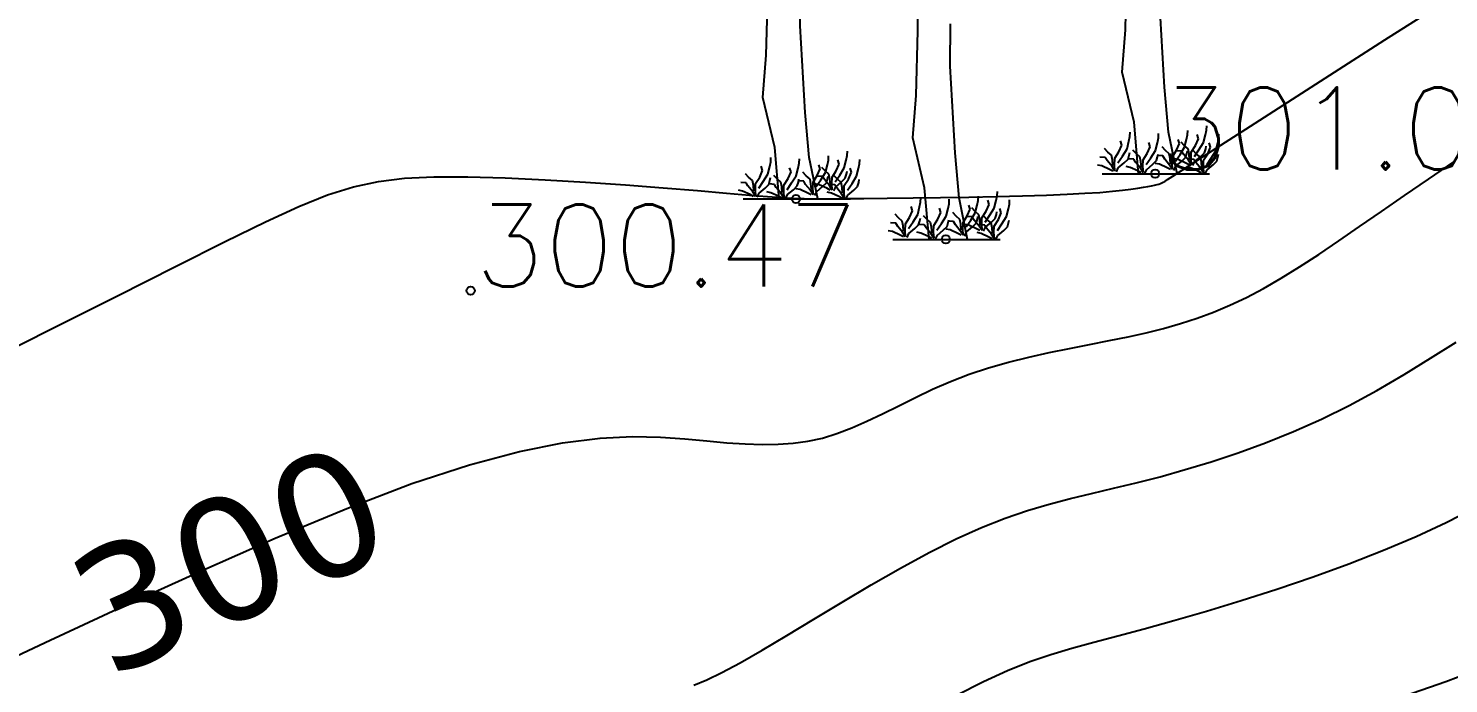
# Model space of a CAD drawing. Extents: x 524954 to 526204, y 9523489 to 9524010.
# Drawn here: x 526068.69 to 526086, y 9523817.82 to 9523825.8 of the extents above; entities that cross this region are included whole.
import ezdxf
from ezdxf.enums import TextEntityAlignment as Align

# ---------------------------------------------------------------- set-up
doc = ezdxf.new("R2010")
doc.units = 0
doc.header["$PDMODE"] = 33
doc.header["$PDSIZE"] = 0.1
doc.linetypes.add('ACAD_ISO12W100', pattern=[21, 12, -3, 0, -3, 0, -3])
for name, color, linetype in [('Arbre', 34, 'ACAD_ISO12W100'), ('CN_01_00', 3, 'Continuous'), ('CN_02_00', 4, 'Continuous'), ('CN_10_00', 1, 'Continuous'), ('Cotation Courbes de niveau', 7, 'Continuous'), ('TopoAlt', 3, 'Continuous'), ('TOPOJIS', 7, 'Continuous')]:
    doc.layers.add(name, color=color, linetype=linetype)
doc.styles.add('Simplex 1.0', font='Simplex.shx', dxfattribs={"width": 0.99, "height": 1})
doc.styles.add('Verdana 1.0', font='verdana.ttf', dxfattribs={"width": 0.99, "height": 1})

# ---------------------------------------------------------------- blocks, each defined once
blk = doc.blocks.new('TCPOINT M')
at = {"color": 0}
blk.add_point((0, 0), dxfattribs=at)
at = {"layer": 'TopoAlt', "style": 'Simplex 1.0', "width": 0.99}
blk.add_attdef('ALT', (0.15, 0.15), '', height=1, dxfattribs=at)
blk = doc.blocks.new('v088')
at = {"linetype": 'Continuous'}
for p, q in [((-0.352, 2.542), (-0.344, 3.046)), ((0.043, 2.109), (0.045, 2.625)), ((-0.373, 1.752), (-0.352, 2.542)), ((0.102, 1.053), (0.043, 2.109)), ((-0.412, 1.235), (-0.373, 1.752)), ((-0.268, 0.628), (-0.412, 1.235)), ((0.151, 0.506), (0.102, 1.053)), ((-0.213, 0), (-0.268, 0.628)), ((0.385, 0.474), (0.387, 0.526)), ((0.603, 0.474), (0.615, 0.531)), ((0.615, 0.531), (0.618, 0.584)), ((-0.452, 0.267), (-0.416, 0.349)), ((-0.416, 0.349), (-0.433, 0.399)), ((-0.353, 0.303), (-0.329, 0.397)), ((-0.329, 0.397), (-0.317, 0.454)), ((-0.317, 0.454), (-0.315, 0.507)), ((-0.07, 0.329), (-0.087, 0.38)), ((-0.007, 0.284), (0.017, 0.377)), ((0.017, 0.377), (0.029, 0.435)), ((0.029, 0.435), (0.031, 0.488)), ((0.256, 0), (0.151, 0.506)), ((0.25, 0.286), (0.286, 0.368)), ((0.286, 0.368), (0.269, 0.418)), ((0.346, 0.341), (0.305, 0.385)), ((0.349, 0.322), (0.373, 0.416)), ((0.373, 0.416), (0.385, 0.474)), ((0.481, 0.344), (0.517, 0.426)), ((0.517, 0.426), (0.5, 0.476)), ((0.524, 0.291), (0.579, 0.38)), ((0.579, 0.38), (0.603, 0.474)), ((0.666, 0.325), (0.649, 0.375)), ((0.728, 0.279), (0.752, 0.373)), ((0.752, 0.373), (0.765, 0.43)), ((0.765, 0.43), (0.767, 0.483)), ((-0.618, 0.197), (-0.683, 0.202)), ((-0.587, 0.264), (-0.627, 0.308)), ((-0.596, 0.159), (-0.618, 0.197)), ((-0.541, 0.224), (-0.587, 0.264)), ((-0.529, 0.166), (-0.541, 0.224)), ((-0.505, 0.106), (-0.502, 0.188)), ((-0.502, 0.188), (-0.452, 0.267)), ((-0.464, 0.132), (-0.409, 0.214)), ((-0.409, 0.214), (-0.353, 0.303)), ((-0.387, 0.132), (-0.341, 0.178)), ((-0.341, 0.178), (-0.327, 0.226)), ((-0.272, 0.178), (-0.337, 0.183)), ((-0.327, 0.226), (-0.32, 0.26)), ((-0.24, 0.245), (-0.281, 0.288)), ((-0.25, 0.139), (-0.272, 0.178)), ((-0.195, 0.204), (-0.24, 0.245)), ((-0.183, 0.147), (-0.195, 0.204)), ((-0.156, 0.168), (-0.106, 0.248)), ((-0.118, 0.113), (-0.063, 0.195)), ((-0.106, 0.248), (-0.07, 0.329)), ((-0.063, 0.195), (-0.007, 0.284)), ((0.005, 0.159), (0.019, 0.207)), ((0.019, 0.207), (0.026, 0.24)), ((0.084, 0.216), (0.019, 0.221)), ((0.115, 0.284), (0.075, 0.327)), ((0.106, 0.178), (0.084, 0.216)), ((0.166, 0.106), (0.106, 0.178)), ((0.161, 0.243), (0.115, 0.284)), ((0.173, 0.185), (0.161, 0.243)), ((0.178, 0.118), (0.173, 0.185)), ((0.197, 0.125), (0.2, 0.207)), ((0.2, 0.207), (0.25, 0.286)), ((0.272, 0.173), (0.221, 0.183)), ((0.238, 0.151), (0.293, 0.233)), ((0.315, 0.274), (0.25, 0.279)), ((0.365, 0.13), (0.272, 0.173)), ((0.293, 0.233), (0.349, 0.322)), ((0.337, 0.236), (0.315, 0.274)), ((0.315, 0.151), (0.361, 0.197)), ((0.397, 0.163), (0.337, 0.236)), ((0.392, 0.301), (0.346, 0.341)), ((0.361, 0.197), (0.375, 0.245)), ((0.375, 0.245), (0.382, 0.279)), ((0.404, 0.243), (0.392, 0.301)), ((0.464, 0.173), (0.399, 0.178)), ((0.409, 0.175), (0.404, 0.243)), ((0.428, 0.183), (0.43, 0.264)), ((0.433, 0.113), (0.428, 0.183)), ((0.43, 0.264), (0.481, 0.344)), ((0.495, 0.24), (0.454, 0.284)), ((0.486, 0.135), (0.464, 0.173)), ((0.469, 0.209), (0.524, 0.291)), ((0.474, 0.149), (0.546, 0.209)), ((0.541, 0.2), (0.495, 0.24)), ((0.553, 0.142), (0.541, 0.2)), ((0.546, 0.209), (0.591, 0.255)), ((0.579, 0.163), (0.63, 0.243)), ((0.591, 0.255), (0.606, 0.303)), ((0.606, 0.303), (0.613, 0.337)), ((0.618, 0.108), (0.673, 0.19)), ((0.63, 0.243), (0.666, 0.325)), ((0.673, 0.19), (0.728, 0.279)), ((0.74, 0.154), (0.755, 0.202)), ((0.755, 0.202), (0.762, 0.236)), ((-0.661, 0.096), (-0.712, 0.106)), ((-0.567, 0.053), (-0.661, 0.096)), ((-0.654, 0), (0.654, 0)), ((-0.536, 0.087), (-0.596, 0.159)), ((-0.527, 0.031), (-0.567, 0.053)), ((-0.5, 0.031), (-0.536, 0.087)), ((-0.524, 0.099), (-0.529, 0.166)), ((-0.5, 0.036), (-0.505, 0.106)), ((-0.483, 0.022), (-0.459, 0.072)), ((-0.459, 0.072), (-0.387, 0.132)), ((-0.315, 0.077), (-0.365, 0.087)), ((-0.221, 0.034), (-0.315, 0.077)), ((-0.19, 0.067), (-0.25, 0.139)), ((-0.18, 0.012), (-0.221, 0.034)), ((-0.154, 0.012), (-0.19, 0.067)), ((-0.178, 0.079), (-0.183, 0.147)), ((-0.159, 0.087), (-0.156, 0.168)), ((-0.154, 0.017), (-0.159, 0.087)), ((-0.137, 0.002), (-0.113, 0.053)), ((-0.113, 0.053), (-0.041, 0.113)), ((-0.041, 0.113), (0.005, 0.159)), ((0.041, 0.115), (-0.01, 0.125)), ((0.135, 0.072), (0.041, 0.115)), ((0.175, 0.05), (0.135, 0.072)), ((0.202, 0.05), (0.166, 0.106)), ((0.202, 0.055), (0.197, 0.125)), ((0.219, 0.041), (0.243, 0.091)), ((0.243, 0.091), (0.315, 0.151)), ((0.406, 0.108), (0.365, 0.13)), ((0.421, 0.072), (0.37, 0.082)), ((0.433, 0.108), (0.397, 0.163)), ((0.514, 0.029), (0.421, 0.072)), ((0.45, 0.099), (0.474, 0.149)), ((0.546, 0.063), (0.486, 0.135)), ((0.555, 0.007), (0.514, 0.029)), ((0.582, 0.007), (0.546, 0.063)), ((0.558, 0.075), (0.553, 0.142)), ((0.577, 0.082), (0.579, 0.163)), ((0.582, 0.012), (0.577, 0.082)), ((0.599, -0.002), (0.623, 0.048)), ((0.623, 0.048), (0.695, 0.108)), ((0.695, 0.108), (0.74, 0.154))]:
    blk.add_line(p, q, dxfattribs=at)

msp = doc.modelspace()

# ---------------------------------------------------------------- linework, layer by layer
at = {"layer": 'CN_01_00', "flags": 128}
for points, elevation in [([(526068.06, 9523821.682), (526068.948, 9523822.128), (526069.769, 9523822.54), (526070.49, 9523822.902), (526071.088, 9523823.203), (526071.579, 9523823.443), (526071.987, 9523823.631), (526072.336, 9523823.771), (526072.651, 9523823.871), (526072.956, 9523823.937), (526073.274, 9523823.974), (526073.631, 9523823.99), (526074.044, 9523823.99), (526074.501, 9523823.978), (526074.986, 9523823.955), (526075.48, 9523823.926), (526075.966, 9523823.893), (526076.426, 9523823.857), (526076.842, 9523823.824), (526077.196, 9523823.794), (526077.477, 9523823.77), (526077.695, 9523823.752), (526077.867, 9523823.74), (526078.01, 9523823.731), (526078.141, 9523823.727), (526078.276, 9523823.725), (526078.432, 9523823.725), (526078.625, 9523823.727), (526078.869, 9523823.729), (526079.155, 9523823.732), (526079.471, 9523823.735), (526079.806, 9523823.739), (526080.149, 9523823.745), (526080.485, 9523823.751), (526080.805, 9523823.759), (526081.096, 9523823.768), (526081.349, 9523823.779), (526081.564, 9523823.791), (526081.746, 9523823.803), (526081.898, 9523823.816), (526082.023, 9523823.83), (526082.125, 9523823.842), (526082.209, 9523823.854), (526082.277, 9523823.865), (526082.332, 9523823.875), (526082.377, 9523823.883), (526082.413, 9523823.89), (526082.443, 9523823.897), (526082.466, 9523823.904), (526082.485, 9523823.911), (526082.502, 9523823.918), (526082.517, 9523823.926), (526082.536, 9523823.937), (526082.57, 9523823.959), (526082.636, 9523824.001), (526082.749, 9523824.074), (526082.924, 9523824.187), (526083.177, 9523824.35), (526083.523, 9523824.573), (526083.978, 9523824.865), (526084.55, 9523825.231), (526085.218, 9523825.659), (526085.956, 9523826.128)], 301), ([(526076.8, 9523817.8), (526076.955, 9523817.864), (526077.141, 9523817.953), (526077.364, 9523818.074), (526077.63, 9523818.226), (526077.931, 9523818.406), (526078.259, 9523818.603), (526078.606, 9523818.811), (526078.961, 9523819.021), (526079.318, 9523819.225), (526079.666, 9523819.415), (526079.997, 9523819.582), (526080.305, 9523819.721), (526080.593, 9523819.835), (526080.866, 9523819.929), (526081.129, 9523820.007), (526081.387, 9523820.075), (526081.646, 9523820.137), (526081.911, 9523820.199), (526082.188, 9523820.265), (526082.48, 9523820.34), (526082.786, 9523820.426), (526083.104, 9523820.522), (526083.431, 9523820.631), (526083.765, 9523820.753), (526084.104, 9523820.889), (526084.445, 9523821.04), (526084.785, 9523821.207), (526085.123, 9523821.39), (526085.454, 9523821.583), (526085.776, 9523821.782), (526086.086, 9523821.98)], 299), ([(526085.458, 9523817.669), (526085.96, 9523817.846), (526086.413, 9523818.016)], 297)]:
    msp.add_lwpolyline(points, dxfattribs=dict(at, elevation=elevation))
at = {"layer": 'CN_02_00', "elevation": 298, "flags": 128}
msp.add_lwpolyline([(526079.999, 9523817.679), (526080.327, 9523817.846), (526080.62, 9523817.98), (526080.891, 9523818.087), (526081.149, 9523818.176), (526081.406, 9523818.253), (526081.673, 9523818.326), (526081.963, 9523818.401), (526082.285, 9523818.486), (526082.648, 9523818.587), (526083.045, 9523818.702), (526083.467, 9523818.831), (526083.903, 9523818.971), (526084.344, 9523819.121), (526084.781, 9523819.279), (526085.202, 9523819.443), (526085.599, 9523819.611), (526085.964, 9523819.782), (526086.3, 9523819.952)], dxfattribs=at)
at = {"layer": 'CN_10_00', "elevation": 300, "flags": 128}
msp.add_lwpolyline([(526067.984, 9523817.896), (526068.895, 9523818.321), (526069.835, 9523818.757), (526070.778, 9523819.186), (526071.698, 9523819.591), (526072.569, 9523819.954), (526073.364, 9523820.257), (526074.064, 9523820.486), (526074.673, 9523820.647), (526075.2, 9523820.751), (526075.656, 9523820.808), (526076.049, 9523820.828), (526076.391, 9523820.823), (526076.69, 9523820.802), (526076.956, 9523820.776), (526077.199, 9523820.754), (526077.423, 9523820.739), (526077.63, 9523820.732), (526077.824, 9523820.734), (526078.01, 9523820.747), (526078.189, 9523820.772), (526078.365, 9523820.811), (526078.542, 9523820.865), (526078.723, 9523820.934), (526078.908, 9523821.016), (526079.098, 9523821.107), (526079.295, 9523821.204), (526079.498, 9523821.305), (526079.708, 9523821.404), (526079.927, 9523821.499), (526080.154, 9523821.588), (526080.39, 9523821.666), (526080.632, 9523821.734), (526080.879, 9523821.796), (526081.128, 9523821.851), (526081.376, 9523821.902), (526081.621, 9523821.95), (526081.86, 9523821.997), (526082.091, 9523822.044), (526082.311, 9523822.093), (526082.523, 9523822.146), (526082.729, 9523822.205), (526082.93, 9523822.27), (526083.13, 9523822.344), (526083.33, 9523822.428), (526083.533, 9523822.524), (526083.742, 9523822.633), (526083.957, 9523822.758), (526084.18, 9523822.896), (526084.413, 9523823.048), (526084.656, 9523823.211), (526084.911, 9523823.386), (526085.177, 9523823.571), (526085.457, 9523823.764), (526085.751, 9523823.965), (526086.061, 9523824.174)], dxfattribs=at)

# ---------------------------------------------------------------- block references
at = {"layer": 'Arbre'}
for p in [(526082.43, 9523824.03, -271.76), (526078.053, 9523823.722, -271.76), (526079.879, 9523823.23, -271.76)]:
    msp.add_blockref('v088', p, dxfattribs=at)
at = {"layer": 'TOPOJIS'}
ref = msp.add_blockref('TCPOINT M', (526082.42, 9523824.03, 301.08), dxfattribs=at)
ref.add_attrib('ALT', '301.08', (526082.47, 9523824.08, 301.08), dxfattribs={"layer": 'TopoAlt', "height": 1, "style": 'Simplex 1.0', "width": 0.99})
for p in [(526078.043, 9523823.722, 301), (526079.869, 9523823.23, 300.85)]:
    msp.add_blockref('TCPOINT M', p, dxfattribs=at)
ref = msp.add_blockref('TCPOINT M', (526074.079, 9523822.605, 300.47), dxfattribs=at)
ref.add_attrib('ALT', '300.47', (526074.129, 9523822.655, 300.47), dxfattribs={"layer": 'TopoAlt', "height": 1, "style": 'Simplex 1.0', "width": 0.99})

# ---------------------------------------------------------------- texts
at = {"layer": 'Cotation Courbes de niveau', "style": 'Verdana 1.0', "width": 0.99}
msp.add_text('300', height=1.5, rotation=23.7705, dxfattribs=at).set_placement((526071.135, 9523819.343, 300), align=Align.MIDDLE_CENTER)

doc.saveas('drawing.dxf')
